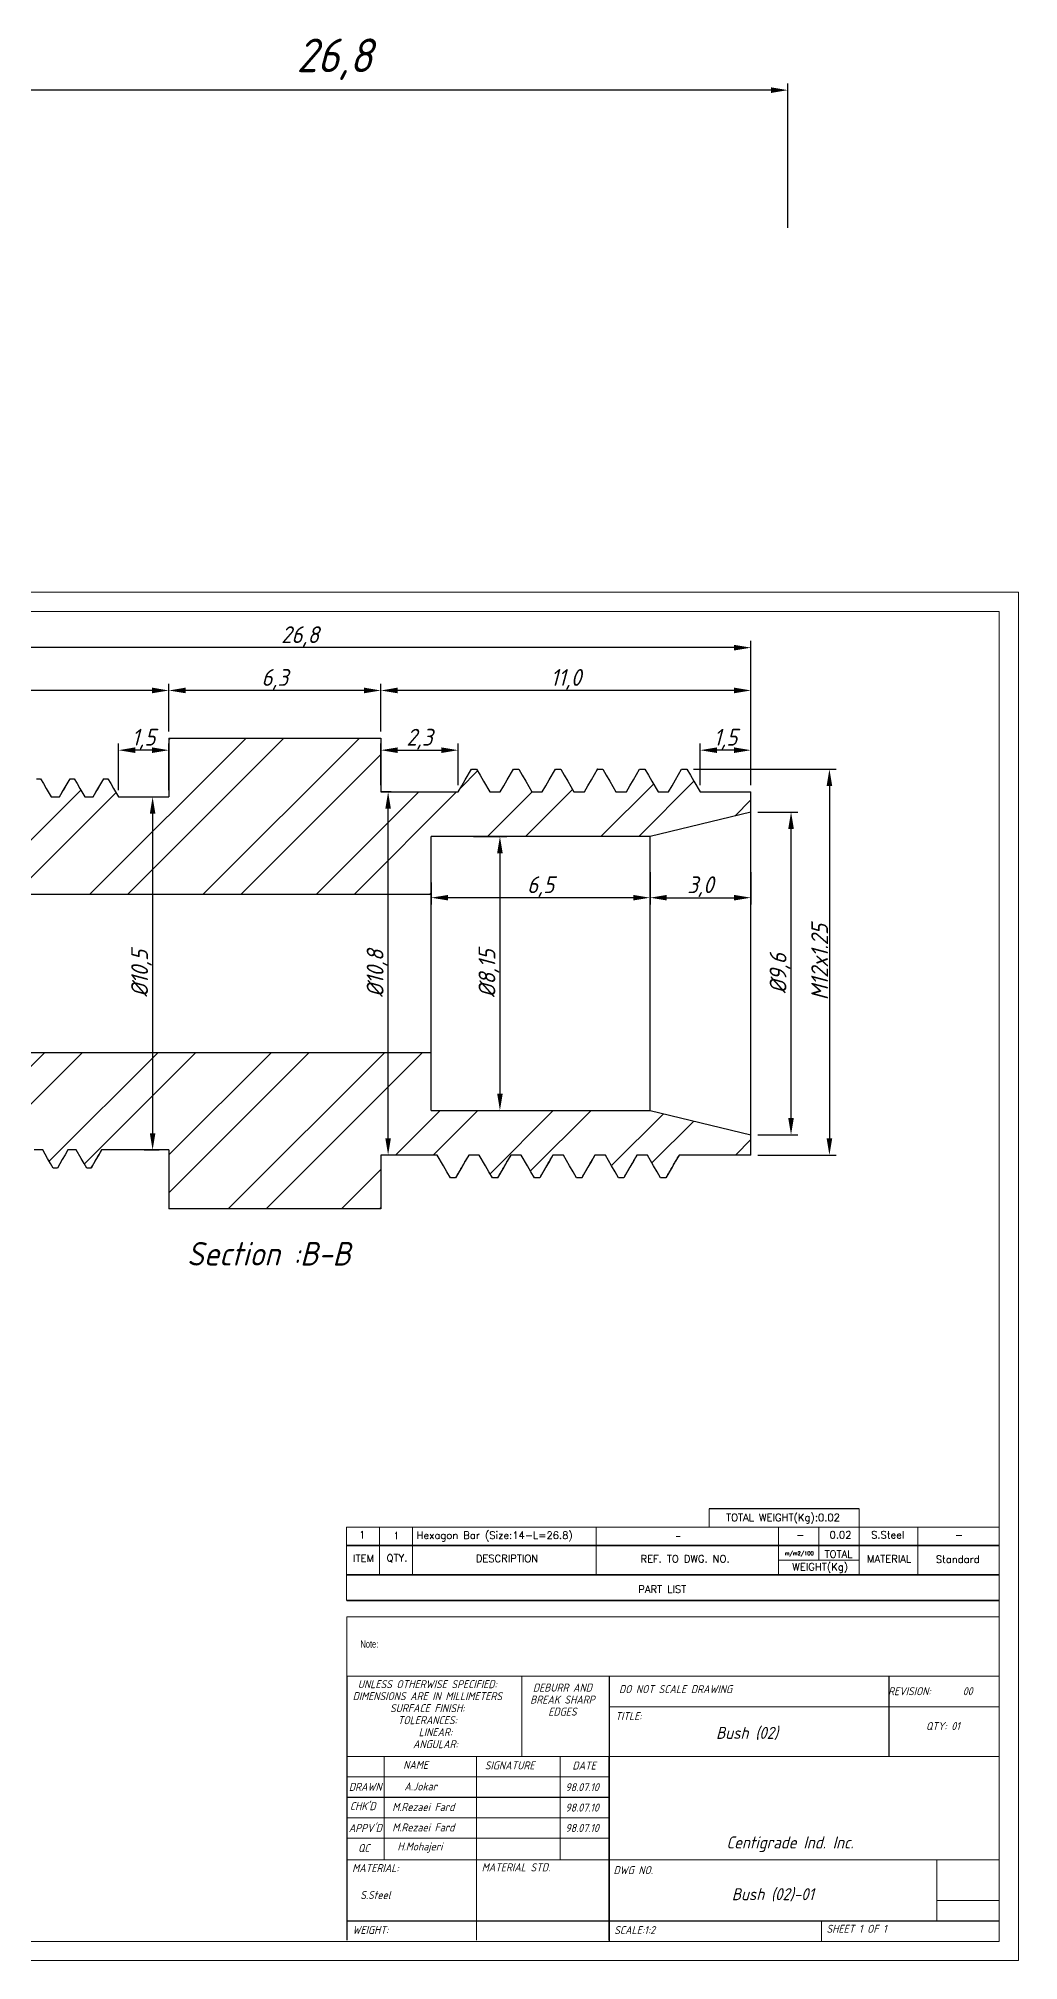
# Model space of a CAD drawing. Header units: millimetres. Extents: x 1419 to 2871, y 617 to 1285.
# Drawn here: x 1448.5 to 1477.7, y 627.8 to 684.9 of the extents above; entities that cross this region are included whole.
import ezdxf
from ezdxf.enums import TextEntityAlignment as Align

# ---------------------------------------------------------------- set-up
doc = ezdxf.new("R2010")
doc.units = ezdxf.units.MM
doc.linetypes.add('SLD-Solid', pattern=[0])
doc.layers.add('title', color=7, linetype='Continuous', lineweight=15)
doc.styles.add('GENISO', font='geniso.shx', dxfattribs={"oblique": 15})
doc.styles.add('SLDTEXTSTYLE0', font='TXT', dxfattribs={"width": 0.75})
doc.styles.add('TITLE', font='romans.shx', dxfattribs={"height": 2.5})
doc.dimstyles.new('Scale', dxfattribs={"dimscale": 0.2, "dimtxt": 2.5, "dimasz": 2.5, "dimexe": 1, "dimexo": 1, "dimgap": 0.2, "dimtad": 1, "dimdec": 1, "dimzin": 0, "dimtxsty": 'GENISO', "dimcen": 2.5, "dimclrd": 1, "dimclre": 1, "dimclrt": 7, "dimadec": 0, "dimazin": 0, "dimtfac": 1, "dimtdec": 1, "dimtmove": 0, "dimatfit": 3, "dimfxl": 1, "dimtzin": 0, "dimlwd": -1, "dimlwe": -1, "dimarcsym": 0})
pattern_1 = [(45, (1417.4117, 596.5226), (-1.6838, 1.6838), []), (45, (1418.5343, 596.5226), (-1.6838, 1.6838), [])]

# ---------------------------------------------------------------- blocks, each defined once
blk = doc.blocks.new('*D58')
at = {"color": 1, "transparency": 16777216}
for p, q in [((1442.912, 662.577), (1442.912, 667.018)), ((1469.212, 666.818), (1443.412, 666.818)), ((1469.712, 662.727), (1469.712, 667.018))]:
    blk.add_line(p, q, dxfattribs=at)
for points in [[(1443.412, 666.901), (1443.412, 666.735), (1442.912, 666.818)], [(1469.212, 666.901), (1469.212, 666.735), (1469.712, 666.818)]]:
    blk.add_solid(points, dxfattribs=at)
at = {"layer": 'Defpoints', "color": 0, "transparency": 16777216}
for p in [(1442.912, 666.818), (1442.912, 662.377), (1469.712, 662.527)]:
    blk.add_point(p, dxfattribs=at)
at = {"color": 7, "transparency": 16777216, "insert": (1456.312, 667.146), "char_height": 0.5, "attachment_point": 5, "style": 'GENISO'}
blk.add_mtext('26,8', dxfattribs=at)
blk = doc.blocks.new('*D59')
at = {"color": 1, "transparency": 16777216}
for p, q in [((1458.712, 664.327), (1458.712, 665.745)), ((1469.212, 665.545), (1459.212, 665.545)), ((1469.712, 662.727), (1469.712, 665.745))]:
    blk.add_line(p, q, dxfattribs=at)
for points in [[(1459.212, 665.629), (1459.212, 665.462), (1458.712, 665.545)], [(1469.212, 665.629), (1469.212, 665.462), (1469.712, 665.545)]]:
    blk.add_solid(points, dxfattribs=at)
at = {"layer": 'Defpoints', "color": 0, "transparency": 16777216}
for p in [(1458.712, 665.545), (1458.712, 664.127), (1469.712, 662.527)]:
    blk.add_point(p, dxfattribs=at)
at = {"color": 7, "transparency": 16777216, "insert": (1464.212, 665.873), "char_height": 0.5, "attachment_point": 5, "style": 'GENISO'}
blk.add_mtext('11,0', dxfattribs=at)
blk = doc.blocks.new('*D60')
at = {"color": 1, "transparency": 16777216}
for p, q in [((1452.412, 664.327), (1452.412, 665.745)), ((1458.212, 665.545), (1452.912, 665.545)), ((1458.712, 664.327), (1458.712, 665.745))]:
    blk.add_line(p, q, dxfattribs=at)
for points in [[(1452.912, 665.629), (1452.912, 665.462), (1452.412, 665.545)], [(1458.212, 665.629), (1458.212, 665.462), (1458.712, 665.545)]]:
    blk.add_solid(points, dxfattribs=at)
at = {"layer": 'Defpoints', "color": 0, "transparency": 16777216}
for p in [(1452.412, 665.545), (1452.412, 664.127), (1458.712, 664.127)]:
    blk.add_point(p, dxfattribs=at)
at = {"color": 7, "transparency": 16777216, "insert": (1455.562, 665.873), "char_height": 0.5, "attachment_point": 5, "style": 'GENISO'}
blk.add_mtext('6,3', dxfattribs=at)
blk = doc.blocks.new('*D61')
at = {"color": 1, "transparency": 16777216}
for p, q in [((1442.912, 662.577), (1442.912, 665.745)), ((1451.912, 665.545), (1443.412, 665.545)), ((1452.412, 664.327), (1452.412, 665.745))]:
    blk.add_line(p, q, dxfattribs=at)
for points in [[(1443.412, 665.629), (1443.412, 665.462), (1442.912, 665.545)], [(1451.912, 665.629), (1451.912, 665.462), (1452.412, 665.545)]]:
    blk.add_solid(points, dxfattribs=at)
at = {"layer": 'Defpoints', "color": 0, "transparency": 16777216}
for p in [(1442.912, 665.545), (1452.412, 664.127), (1442.912, 662.377)]:
    blk.add_point(p, dxfattribs=at)
at = {"color": 7, "transparency": 16777216, "insert": (1447.662, 665.873), "char_height": 0.5, "attachment_point": 5, "style": 'GENISO'}
blk.add_mtext('9,5', dxfattribs=at)
blk = doc.blocks.new('*D62')
at = {"color": 1, "transparency": 16777216}
for p, q in [((1450.912, 662.577), (1450.912, 663.968)), ((1451.912, 663.768), (1451.412, 663.768)), ((1452.412, 662.577), (1452.412, 663.968))]:
    blk.add_line(p, q, dxfattribs=at)
for points in [[(1451.412, 663.852), (1451.412, 663.685), (1450.912, 663.768)], [(1451.912, 663.852), (1451.912, 663.685), (1452.412, 663.768)]]:
    blk.add_solid(points, dxfattribs=at)
at = {"layer": 'Defpoints', "color": 0, "transparency": 16777216}
for p in [(1450.912, 663.768), (1450.912, 662.377), (1452.412, 662.377)]:
    blk.add_point(p, dxfattribs=at)
at = {"color": 7, "transparency": 16777216, "insert": (1451.662, 664.096), "char_height": 0.5, "attachment_point": 5, "style": 'GENISO'}
blk.add_mtext('1,5', dxfattribs=at)
blk = doc.blocks.new('*D63')
at = {"color": 1, "transparency": 16777216}
for p, q in [((1458.712, 662.727), (1458.712, 663.968)), ((1459.212, 663.768), (1460.512, 663.768)), ((1461.012, 662.727), (1461.012, 663.968))]:
    blk.add_line(p, q, dxfattribs=at)
for points in [[(1459.212, 663.852), (1459.212, 663.685), (1458.712, 663.768)], [(1460.512, 663.852), (1460.512, 663.685), (1461.012, 663.768)]]:
    blk.add_solid(points, dxfattribs=at)
at = {"layer": 'Defpoints', "color": 0, "transparency": 16777216}
for p in [(1461.012, 663.768), (1458.712, 662.527), (1461.012, 662.527)]:
    blk.add_point(p, dxfattribs=at)
at = {"color": 7, "transparency": 16777216, "insert": (1459.862, 664.096), "char_height": 0.5, "attachment_point": 5, "style": 'GENISO'}
blk.add_mtext('2,3', dxfattribs=at)
blk = doc.blocks.new('*D65')
at = {"color": 1, "transparency": 16777216}
for p, q in [((1461.465, 661.202), (1462.452, 661.202)), ((1462.252, 660.702), (1462.252, 653.552)), ((1461.465, 653.052), (1462.452, 653.052))]:
    blk.add_line(p, q, dxfattribs=at)
for points in [[(1462.169, 660.702), (1462.335, 660.702), (1462.252, 661.202)], [(1462.169, 653.552), (1462.335, 653.552), (1462.252, 653.052)]]:
    blk.add_solid(points, dxfattribs=at)
at = {"layer": 'Defpoints', "color": 0, "transparency": 16777216}
for p in [(1461.265, 661.202), (1461.265, 653.052), (1462.252, 653.052)]:
    blk.add_point(p, dxfattribs=at)
at = {"color": 7, "transparency": 16777216, "insert": (1461.925, 657.127), "char_height": 0.5, "attachment_point": 5, "rotation": 90, "style": 'GENISO'}
blk.add_mtext('%%C8,15', dxfattribs=at)
blk = doc.blocks.new('*D66')
at = {"color": 1, "transparency": 16777216}
for p, q in [((1469.912, 661.927), (1471.104, 661.927)), ((1470.904, 652.827), (1470.904, 661.427)), ((1469.912, 652.327), (1471.104, 652.327))]:
    blk.add_line(p, q, dxfattribs=at)
for points in [[(1470.82, 661.427), (1470.987, 661.427), (1470.904, 661.927)], [(1470.82, 652.827), (1470.987, 652.827), (1470.904, 652.327)]]:
    blk.add_solid(points, dxfattribs=at)
at = {"layer": 'Defpoints', "color": 0, "transparency": 16777216}
for p in [(1469.712, 661.927), (1470.904, 661.927), (1469.712, 652.327)]:
    blk.add_point(p, dxfattribs=at)
at = {"color": 7, "transparency": 16777216, "insert": (1470.576, 657.127), "char_height": 0.5, "attachment_point": 5, "rotation": 90, "style": 'GENISO'}
blk.add_mtext('%%C9,6', dxfattribs=at)
blk = doc.blocks.new('*D67')
at = {"color": 1, "transparency": 16777216}
for p, q in [((1468.009, 663.203), (1472.244, 663.203)), ((1472.044, 662.703), (1472.044, 652.227)), ((1469.912, 651.727), (1472.244, 651.727))]:
    blk.add_line(p, q, dxfattribs=at)
for points in [[(1471.961, 662.703), (1472.128, 662.703), (1472.044, 663.203)], [(1471.961, 652.227), (1472.128, 652.227), (1472.044, 651.727)]]:
    blk.add_solid(points, dxfattribs=at)
at = {"layer": 'Defpoints', "color": 0, "transparency": 16777216}
for p in [(1467.809, 663.203), (1469.712, 651.727), (1472.044, 651.727)]:
    blk.add_point(p, dxfattribs=at)
at = {"color": 7, "transparency": 16777216, "insert": (1471.754, 657.465), "char_height": 0.5, "attachment_point": 5, "rotation": 90, "style": 'GENISO'}
blk.add_mtext('M12x1.25', dxfattribs=at)
blk = doc.blocks.new('*D68')
at = {"color": 1, "transparency": 16777216}
for p, q in [((1451.679, 662.377), (1452.129, 662.377)), ((1451.929, 661.877), (1451.929, 652.377)), ((1451.679, 651.877), (1452.129, 651.877))]:
    blk.add_line(p, q, dxfattribs=at)
for points in [[(1451.846, 661.877), (1452.012, 661.877), (1451.929, 662.377)], [(1451.846, 652.377), (1452.012, 652.377), (1451.929, 651.877)]]:
    blk.add_solid(points, dxfattribs=at)
at = {"layer": 'Defpoints', "color": 0, "transparency": 16777216}
for p in [(1451.479, 662.377), (1451.479, 651.877), (1451.929, 651.877)]:
    blk.add_point(p, dxfattribs=at)
at = {"color": 7, "transparency": 16777216, "insert": (1451.601, 657.127), "char_height": 0.5, "attachment_point": 5, "rotation": 90, "style": 'GENISO'}
blk.add_mtext('%%C10,5', dxfattribs=at)
blk = doc.blocks.new('*D69')
at = {"color": 1, "transparency": 16777216}
for p, q in [((1459.022, 662.527), (1458.729, 662.527)), ((1458.929, 652.227), (1458.929, 662.027)), ((1459.35, 651.727), (1458.729, 651.727))]:
    blk.add_line(p, q, dxfattribs=at)
for points in [[(1458.845, 662.027), (1459.012, 662.027), (1458.929, 662.527)], [(1458.845, 652.227), (1459.012, 652.227), (1458.929, 651.727)]]:
    blk.add_solid(points, dxfattribs=at)
at = {"layer": 'Defpoints', "color": 0, "transparency": 16777216}
for p in [(1458.929, 662.527), (1459.222, 662.527), (1459.55, 651.727)]:
    blk.add_point(p, dxfattribs=at)
at = {"color": 7, "transparency": 16777216, "insert": (1458.601, 657.127), "char_height": 0.5, "attachment_point": 5, "rotation": 90, "style": 'GENISO'}
blk.add_mtext('%%C10,8', dxfattribs=at)
blk = doc.blocks.new('*D71')
at = {"color": 1, "transparency": 16777216}
for p, q in [((1468.2, 662.727), (1468.2, 663.968)), ((1469.212, 663.768), (1468.7, 663.768)), ((1469.712, 662.727), (1469.712, 663.968))]:
    blk.add_line(p, q, dxfattribs=at)
for points in [[(1468.7, 663.852), (1468.7, 663.685), (1468.2, 663.768)], [(1469.212, 663.852), (1469.212, 663.685), (1469.712, 663.768)]]:
    blk.add_solid(points, dxfattribs=at)
at = {"layer": 'Defpoints', "color": 0, "transparency": 16777216}
for p in [(1468.2, 663.768), (1468.2, 662.527), (1469.712, 662.527)]:
    blk.add_point(p, dxfattribs=at)
at = {"color": 7, "transparency": 16777216, "insert": (1468.956, 664.096), "char_height": 0.5, "attachment_point": 5, "style": 'GENISO'}
blk.add_mtext('1,5', dxfattribs=at)
blk = doc.blocks.new('*D73')
at = {"color": 1, "transparency": 16777216}
for p, q in [((1460.212, 659.836), (1460.212, 659.181)), ((1466.712, 659.836), (1466.712, 659.181)), ((1466.212, 659.381), (1460.712, 659.381))]:
    blk.add_line(p, q, dxfattribs=at)
for points in [[(1460.712, 659.464), (1460.712, 659.298), (1460.212, 659.381)], [(1466.212, 659.464), (1466.212, 659.298), (1466.712, 659.381)]]:
    blk.add_solid(points, dxfattribs=at)
at = {"layer": 'Defpoints', "color": 0, "transparency": 16777216}
for p in [(1460.212, 660.036), (1466.712, 660.036), (1460.212, 659.381)]:
    blk.add_point(p, dxfattribs=at)
at = {"color": 7, "transparency": 16777216, "insert": (1463.462, 659.708), "char_height": 0.5, "attachment_point": 5, "style": 'GENISO'}
blk.add_mtext('6,5', dxfattribs=at)
blk = doc.blocks.new('*D74')
at = {"color": 1, "transparency": 16777216}
for p, q in [((1466.712, 660.139), (1466.712, 659.181)), ((1469.712, 660.139), (1469.712, 659.181)), ((1467.212, 659.381), (1469.212, 659.381))]:
    blk.add_line(p, q, dxfattribs=at)
for points in [[(1467.212, 659.464), (1467.212, 659.298), (1466.712, 659.381)], [(1469.212, 659.464), (1469.212, 659.298), (1469.712, 659.381)]]:
    blk.add_solid(points, dxfattribs=at)
at = {"layer": 'Defpoints', "color": 0, "transparency": 16777216}
for p in [(1466.712, 660.339), (1469.712, 660.339), (1469.712, 659.381)]:
    blk.add_point(p, dxfattribs=at)
at = {"color": 7, "transparency": 16777216, "insert": (1468.212, 659.708), "char_height": 0.5, "attachment_point": 5, "style": 'GENISO'}
blk.add_mtext('3,0', dxfattribs=at)

msp = doc.modelspace()

# ---------------------------------------------------------------- hatches: boundary and pattern name
at = {"linetype": 'Continuous', "lineweight": 18, "true_color": 0xf26722}
h = msp.add_hatch(dxfattribs=at)
h.set_pattern_fill('ANSI32', color=30, scale=0.25, style=0)
h.set_pattern_definition(pattern_1)
h.paths.add_polyline_path([(1452.412, 662.377), (1450.912, 662.377), (1450.6, 662.918), (1450.475, 662.918), (1450.162, 662.377), (1449.912, 662.377), (1449.6, 662.918), (1449.475, 662.918), (1449.162, 662.377), (1448.912, 662.377), (1448.6, 662.918), (1448.475, 662.918), (1448.162, 662.377), (1447.912, 662.377), (1447.6, 662.918), (1447.475, 662.918), (1447.162, 662.377), (1446.912, 662.377), (1446.6, 662.918), (1446.475, 662.918), (1446.162, 662.377), (1445.912, 662.377), (1445.6, 662.918), (1445.475, 662.918), (1445.162, 662.377), (1444.912, 662.377), (1444.6, 662.918), (1444.475, 662.918), (1444.162, 662.377), (1443.912, 662.377), (1443.6, 662.918), (1443.475, 662.918), (1443.162, 662.377), (1442.912, 662.377), (1442.912, 659.727), (1443.162, 659.477), (1460.212, 659.477), (1460.212, 661.202), (1466.712, 661.202), (1469.712, 661.927), (1469.712, 662.527), (1468.2, 662.527), (1467.809, 663.203), (1467.653, 663.203), (1467.262, 662.527), (1466.95, 662.527), (1466.559, 663.203), (1466.403, 663.203), (1466.012, 662.527), (1465.7, 662.527), (1465.309, 663.203), (1465.153, 663.203), (1464.762, 662.527), (1464.45, 662.527), (1464.059, 663.203), (1463.903, 663.203), (1463.512, 662.527), (1463.2, 662.527), (1462.809, 663.203), (1462.653, 663.203), (1462.262, 662.527), (1461.95, 662.527), (1461.559, 663.203), (1461.403, 663.203), (1461.012, 662.527), (1458.712, 662.527), (1458.712, 664.127), (1452.412, 664.127)], flags=0)
h = msp.add_hatch(dxfattribs=at)
h.set_pattern_fill('ANSI32', color=30, scale=0.25, style=0)
h.set_pattern_definition(pattern_1)
h.paths.add_polyline_path([(1452.412, 650.127), (1458.712, 650.127), (1458.712, 651.727), (1460.387, 651.727), (1460.778, 651.05), (1460.934, 651.05), (1461.325, 651.727), (1461.637, 651.727), (1462.028, 651.05), (1462.184, 651.05), (1462.575, 651.727), (1462.887, 651.727), (1463.278, 651.05), (1463.434, 651.05), (1463.825, 651.727), (1464.137, 651.727), (1464.528, 651.05), (1464.684, 651.05), (1465.075, 651.727), (1465.387, 651.727), (1465.778, 651.05), (1465.934, 651.05), (1466.325, 651.727), (1466.637, 651.727), (1467.028, 651.05), (1467.184, 651.05), (1467.575, 651.727), (1469.712, 651.727), (1469.712, 652.327), (1466.712, 653.052), (1460.212, 653.052), (1460.212, 654.777), (1443.162, 654.777), (1442.912, 654.527), (1442.912, 651.877), (1443.662, 651.877), (1443.975, 651.336), (1444.1, 651.336), (1444.412, 651.877), (1444.662, 651.877), (1444.975, 651.336), (1445.1, 651.336), (1445.412, 651.877), (1445.662, 651.877), (1445.975, 651.336), (1446.1, 651.336), (1446.412, 651.877), (1446.662, 651.877), (1446.975, 651.336), (1447.1, 651.336), (1447.412, 651.877), (1447.662, 651.877), (1447.975, 651.336), (1448.1, 651.336), (1448.412, 651.877), (1448.662, 651.877), (1448.975, 651.336), (1449.1, 651.336), (1449.412, 651.877), (1449.662, 651.877), (1449.975, 651.336), (1450.1, 651.336), (1450.412, 651.877), (1452.412, 651.877)], flags=0)

# ---------------------------------------------------------------- linework, layer by layer
at = {"color": 1}
for p, q in [((1470.31, 683.401), (1444.51, 683.401)), ((1470.81, 679.31), (1470.81, 683.601))]:
    msp.add_line(p, q, dxfattribs=at)
at = {"color": 5, "linetype": 'Continuous', "lineweight": 25}
for p, q in [((1452.412, 664.127), (1452.412, 662.377)), ((1452.412, 664.127), (1458.712, 664.127)), ((1458.712, 664.127), (1458.712, 662.527)), ((1461.403, 663.203), (1461.559, 663.203)), ((1462.653, 663.203), (1462.809, 663.203)), ((1463.903, 663.203), (1464.059, 663.203)), ((1465.153, 663.203), (1465.309, 663.203)), ((1466.403, 663.203), (1466.559, 663.203)), ((1467.653, 663.203), (1467.809, 663.203)), ((1448.475, 662.918), (1448.6, 662.918)), ((1449.475, 662.918), (1449.6, 662.918)), ((1450.475, 662.918), (1450.6, 662.918)), ((1448.912, 662.377), (1449.162, 662.377)), ((1449.912, 662.377), (1450.162, 662.377)), ((1450.912, 662.377), (1452.412, 662.377)), ((1458.712, 662.527), (1461.012, 662.527)), ((1461.95, 662.527), (1462.262, 662.527)), ((1463.2, 662.527), (1463.512, 662.527)), ((1464.45, 662.527), (1464.762, 662.527)), ((1465.7, 662.527), (1466.012, 662.527)), ((1466.95, 662.527), (1467.262, 662.527)), ((1468.2, 662.527), (1469.712, 662.527)), ((1469.712, 661.927), (1469.712, 662.527)), ((1469.712, 661.927), (1466.712, 661.202)), ((1469.712, 652.327), (1469.712, 661.927)), ((1466.712, 661.202), (1460.212, 661.202)), ((1460.212, 659.477), (1460.212, 661.202)), ((1466.712, 653.052), (1466.712, 661.202)), ((1460.212, 659.477), (1443.162, 659.477)), ((1460.212, 654.777), (1460.212, 659.477)), ((1443.162, 654.777), (1460.212, 654.777)), ((1460.212, 653.052), (1460.212, 654.777)), ((1460.212, 653.052), (1466.712, 653.052)), ((1466.712, 653.052), (1469.712, 652.327)), ((1448.662, 651.877), (1448.412, 651.877)), ((1449.662, 651.877), (1449.412, 651.877)), ((1452.412, 651.877), (1450.412, 651.877)), ((1452.412, 651.877), (1452.412, 650.127)), ((1469.712, 651.727), (1469.712, 652.327)), ((1449.1, 651.336), (1448.975, 651.336)), ((1450.1, 651.336), (1449.975, 651.336)), ((1450.1, 651.336), (1450.107, 651.351)), ((1460.387, 651.727), (1458.712, 651.727)), ((1458.712, 651.727), (1458.712, 650.127)), ((1461.637, 651.727), (1461.325, 651.727)), ((1462.887, 651.727), (1462.575, 651.727)), ((1464.137, 651.727), (1463.825, 651.727)), ((1465.387, 651.727), (1465.075, 651.727)), ((1466.637, 651.727), (1466.325, 651.727)), ((1469.712, 651.727), (1467.575, 651.727)), ((1460.934, 651.05), (1460.778, 651.05)), ((1460.945, 651.068), (1460.934, 651.05)), ((1462.184, 651.05), (1462.028, 651.05)), ((1462.194, 651.063), (1462.184, 651.05)), ((1463.434, 651.05), (1463.278, 651.05)), ((1463.444, 651.065), (1463.434, 651.05)), ((1464.684, 651.05), (1464.528, 651.05)), ((1465.934, 651.05), (1465.778, 651.05)), ((1465.944, 651.064), (1465.934, 651.05)), ((1467.184, 651.05), (1467.028, 651.05)), ((1467.194, 651.066), (1467.184, 651.05)), ((1458.712, 650.127), (1452.412, 650.127))]:
    msp.add_line(p, q, dxfattribs=at)
msp.add_line((1472.927, 641.199), (1468.468, 641.199))
at = {"color": 7, "linetype": 'SLD-Solid', "lineweight": 15}
for p, q in [((1457.701, 637.991), (1477.093, 637.991)), ((1457.701, 637.991), (1457.701, 636.228)), ((1457.701, 636.228), (1477.093, 636.228)), ((1462.899, 636.228), (1462.899, 633.836)), ((1477.093, 635.318), (1465.498, 635.318)), ((1477.093, 633.836), (1457.701, 633.836)), ((1458.815, 633.836), (1458.815, 630.766)), ((1461.555, 633.836), (1461.555, 628.374)), ((1464.041, 633.836), (1464.041, 630.766)), ((1465.498, 633.229), (1457.701, 633.229)), ((1465.498, 632.015), (1457.701, 632.015)), ((1465.498, 631.409), (1457.701, 631.409)), ((1459.186, 630.766), (1457.701, 630.766)), ((1459.186, 630.766), (1477.093, 630.766)), ((1475.237, 628.945), (1475.237, 630.766)), ((1477.093, 629.552), (1475.237, 629.552)), ((1471.81, 628.338), (1471.81, 628.945))]:
    msp.add_line(p, q, dxfattribs=at)
at = {"color": 7}
for p, q in [((1457.701, 636.228), (1457.701, 628.374)), ((1465.498, 636.228), (1465.498, 628.338)), ((1473.822, 633.836), (1473.822, 636.228)), ((1465.498, 628.374), (1465.498, 633.836)), ((1465.498, 632.622), (1457.701, 632.622)), ((1457.701, 628.945), (1477.093, 628.945))]:
    msp.add_line(p, q, dxfattribs=at)
at = {"color": 7, "linetype": 'SLD-Solid', "lineweight": 15}
for points in [[(1419.401, 668.466), (1477.665, 668.466), (1477.665, 627.767), (1419.401, 627.767)], [(1419.972, 667.895), (1477.093, 667.895), (1477.093, 628.338), (1419.972, 628.338)]]:
    msp.add_lwpolyline(points, close=True, dxfattribs=at)
at = {"color": 5, "linetype": 'Continuous', "lineweight": 25, "flags": 128}
for points in [[(1461.012, 662.527), (1461.116, 662.707), (1461.22, 662.886), (1461.403, 663.203)], [(1461.559, 663.203), (1461.663, 663.024), (1461.767, 662.844), (1461.95, 662.527)], [(1462.262, 662.527), (1462.366, 662.707), (1462.47, 662.886), (1462.653, 663.203)], [(1462.809, 663.203), (1462.913, 663.024), (1463.017, 662.844), (1463.2, 662.527)], [(1463.512, 662.527), (1463.616, 662.707), (1463.72, 662.886), (1463.903, 663.203)], [(1464.059, 663.203), (1464.163, 663.024), (1464.267, 662.844), (1464.45, 662.527)], [(1464.762, 662.527), (1464.866, 662.707), (1464.97, 662.886), (1465.153, 663.203)], [(1465.309, 663.203), (1465.413, 663.024), (1465.517, 662.844), (1465.7, 662.527)], [(1466.012, 662.527), (1466.116, 662.707), (1466.22, 662.886), (1466.403, 663.203)], [(1466.559, 663.203), (1466.663, 663.024), (1466.767, 662.844), (1466.95, 662.527)], [(1467.262, 662.527), (1467.366, 662.707), (1467.47, 662.886), (1467.653, 663.203)], [(1467.809, 663.203), (1467.913, 663.024), (1468.017, 662.844), (1468.2, 662.527)], [(1448.6, 662.918), (1448.683, 662.774), (1448.766, 662.631), (1448.912, 662.377)], [(1449.162, 662.377), (1449.245, 662.521), (1449.328, 662.664), (1449.475, 662.918)], [(1449.6, 662.918), (1449.683, 662.774), (1449.766, 662.631), (1449.912, 662.377)], [(1450.162, 662.377), (1450.245, 662.521), (1450.328, 662.664), (1450.475, 662.918)], [(1450.6, 662.918), (1450.683, 662.774), (1450.766, 662.631), (1450.912, 662.377)], [(1448.975, 651.336), (1448.892, 651.479), (1448.809, 651.623), (1448.662, 651.877)], [(1449.412, 651.877), (1449.329, 651.733), (1449.246, 651.589), (1449.1, 651.336)], [(1449.975, 651.336), (1449.892, 651.479), (1449.809, 651.623), (1449.662, 651.877)], [(1450.412, 651.877), (1450.329, 651.733), (1450.246, 651.589), (1450.1, 651.336)], [(1460.778, 651.05), (1460.674, 651.23), (1460.57, 651.41), (1460.387, 651.727)], [(1461.325, 651.727), (1461.221, 651.547), (1461.117, 651.368), (1460.934, 651.05)], [(1462.028, 651.05), (1461.924, 651.23), (1461.82, 651.41), (1461.637, 651.727)], [(1462.575, 651.727), (1462.471, 651.547), (1462.367, 651.368), (1462.184, 651.05)], [(1463.278, 651.05), (1463.174, 651.23), (1463.07, 651.41), (1462.887, 651.727)], [(1463.825, 651.727), (1463.721, 651.547), (1463.617, 651.368), (1463.434, 651.05)], [(1464.528, 651.05), (1464.424, 651.23), (1464.32, 651.41), (1464.137, 651.727)], [(1465.075, 651.727), (1464.971, 651.547), (1464.867, 651.368), (1464.684, 651.05)], [(1465.778, 651.05), (1465.674, 651.23), (1465.57, 651.41), (1465.387, 651.727)], [(1466.325, 651.727), (1466.221, 651.547), (1466.117, 651.368), (1465.934, 651.05)], [(1467.028, 651.05), (1466.924, 651.23), (1466.82, 651.41), (1466.637, 651.727)], [(1467.575, 651.727), (1467.471, 651.547), (1467.367, 651.368), (1467.184, 651.05)]]:
    msp.add_lwpolyline(points, dxfattribs=at)
at = {"color": 5, "linetype": 'Continuous', "lineweight": 25}
for points, knots in [([(1465.153, 663.203), (1465.153, 663.203), (1465.147, 663.203), (1465.14, 663.202), (1465.134, 663.172), (1465.133, 663.169)], [0, 0, 0, 0, 0.00471, 0.910397, 1, 1, 1, 1]), ([(1449.468, 662.912), (1449.416, 662.822), (1449.312, 662.643), (1449.209, 662.465), (1449.158, 662.377)], [0, 0, 0, 0, 0.506145, 1, 1, 1, 1]), ([(1450.468, 662.912), (1450.416, 662.822), (1450.312, 662.643), (1450.209, 662.465), (1450.158, 662.377)], [0, 0, 0, 0, 0.506178, 1, 1, 1, 1]), ([(1450.468, 662.911), (1450.468, 662.912), (1450.47, 662.92), (1450.473, 662.919), (1450.475, 662.918)], [0, 0, 0, 0, 0.079085, 1, 1, 1, 1]), ([(1450.107, 651.342), (1450.159, 651.432), (1450.262, 651.61), (1450.365, 651.789), (1450.416, 651.877)], [0, 0, 0, 0, 0.505875, 1, 1, 1, 1]), ([(1460.945, 651.059), (1461.01, 651.172), (1461.139, 651.395), (1461.267, 651.617), (1461.331, 651.727)], [0, 0, 0, 0, 0.507873, 1, 1, 1, 1]), ([(1462.194, 651.059), (1462.26, 651.172), (1462.388, 651.395), (1462.517, 651.617), (1462.581, 651.727)], [0, 0, 0, 0, 0.507546, 1, 1, 1, 1]), ([(1463.444, 651.059), (1463.51, 651.172), (1463.638, 651.395), (1463.767, 651.617), (1463.831, 651.727)], [0, 0, 0, 0, 0.507546, 1, 1, 1, 1]), ([(1464.694, 651.059), (1464.76, 651.172), (1464.888, 651.395), (1465.017, 651.617), (1465.081, 651.727)], [0, 0, 0, 0, 0.507546, 1, 1, 1, 1]), ([(1465.944, 651.059), (1466.01, 651.172), (1466.138, 651.395), (1466.267, 651.617), (1466.331, 651.727)], [0, 0, 0, 0, 0.507546, 1, 1, 1, 1]), ([(1467.194, 651.059), (1467.26, 651.172), (1467.388, 651.395), (1467.517, 651.617), (1467.581, 651.727)], [0, 0, 0, 0, 0.507546, 1, 1, 1, 1]), ([(1464.694, 651.064), (1464.693, 651.06), (1464.689, 651.05), (1464.686, 651.05), (1464.684, 651.05)], [0, 0, 0, 0, 0.443338, 1, 1, 1, 1])]:
    msp.add_open_spline(points, degree=3, knots=knots, dxfattribs=at)
at = {"color": 1}
msp.add_solid([(1470.31, 683.484), (1470.31, 683.317), (1470.81, 683.401)], dxfattribs=at)
at = {"layer": 'title', "color": 7}
for p, q in [((1468.468, 640.655), (1468.468, 641.199)), ((1472.927, 641.199), (1472.927, 640.655)), ((1471.73, 640.655), (1471.73, 639.676)), ((1471.73, 640.111), (1471.73, 639.676)), ((1470.533, 639.676), (1472.927, 639.676))]:
    msp.add_line(p, q, dxfattribs=at)
at = {"layer": 'title', "color": 0}
for p, q in [((1477.093, 640.655), (1457.695, 640.655)), ((1457.695, 638.479), (1457.695, 640.655)), ((1458.674, 640.655), (1458.674, 639.241)), ((1459.653, 640.655), (1459.653, 639.241)), ((1465.113, 640.655), (1465.113, 639.241)), ((1470.533, 640.655), (1470.533, 639.241)), ((1472.927, 640.808), (1472.927, 640.655)), ((1472.927, 640.655), (1472.927, 639.241)), ((1474.668, 640.655), (1474.668, 639.241))]:
    msp.add_line(p, q, dxfattribs=at)
at = {"layer": 'title', "color": 0, "const_width": 0.0544}
for points in [[(1477.093, 640.111), (1457.695, 640.111)], [(1477.093, 639.241), (1457.695, 639.241)], [(1477.093, 638.479), (1457.695, 638.479)]]:
    msp.add_lwpolyline(points, dxfattribs=at)

# ---------------------------------------------------------------- texts
at = {"color": 7, "attachment_point": 5, "style": 'GENISO'}
for s, insert, char_height in [('26,8', (1457.333, 684.319), 1), ('Section :B-B', (1455.382, 648.79), 0.7), ('DIMENSIONS ARE IN MILLIMETERS', (1460.094, 635.631), 0.238), ('UNLESS OTHERWISE SPECIFIED:', (1460.094, 635.988), 0.238), ('DEBURR AND', (1464.109, 635.885), 0.238), ('DO NOT SCALE DRAWING', (1467.471, 635.84), 0.238), ('REVISION:       00', (1475.045, 635.779), 0.238), ('SURFACE FINISH:', (1460.094, 635.274), 0.238), ('BREAK SHARP', (1464.109, 635.528), 0.238), ('EDGES', (1464.109, 635.171), 0.238), ('TOLERANCES:', (1460.094, 634.917), 0.238), ('LINEAR:', (1460.335, 634.56), 0.238), ('TITLE:', (1466.073, 635.037), 0.238), ('Bush (02)', (1469.596, 634.522), 0.357), ('\\pxi-3,l4,t4;QTY:^I01', (1475.298, 634.741), 0.238), ('ANGULAR:', (1460.335, 634.203), 0.238), ('NAME', (1459.746, 633.587), 0.238), ('SIGNATURE', (1462.542, 633.572), 0.238), ('DATE', (1464.754, 633.566), 0.238), ('DRAWN', (1458.249, 632.934), 0.238), ('A.Jokar', (1459.897, 632.946), 0.238), ('98.07.10', (1464.695, 632.924), 0.238), ("CHK'D", (1458.175, 632.359), 0.238), ('M.Rezaei Fard', (1459.976, 632.335), 0.238), ('98.07.10', (1464.695, 632.317), 0.238), ("APPV'D", (1458.252, 631.71), 0.238), ('M.Rezaei Fard', (1459.976, 631.728), 0.238), ('98.07.10', (1464.695, 631.71), 0.238), ('QC', (1458.206, 631.113), 0.238), ('H.Mohajeri', (1459.875, 631.125), 0.238), ('Centigrade Ind. Inc.', (1470.872, 631.227), 0.35701), ('MATERIAL:', (1458.553, 630.518), 0.238), ('MATERIAL STD.', (1462.727, 630.539), 0.238), ('DWG NO.', (1466.212, 630.456), 0.238), ('S.Steel', (1458.553, 629.717), 0.238), ('Bush (02)-01', (1470.364, 629.724), 0.35701), ('WEIGHT:', (1458.402, 628.678), 0.238), ('SCALE:1:2', (1466.255, 628.673), 0.238), ('SHEET 1 OF 1', (1472.851, 628.712), 0.238)]:
    msp.add_mtext(s, dxfattribs=dict(at, insert=insert, char_height=char_height))
at = {"color": 7, "linetype": 'Continuous', "lineweight": 15, "insert": (1458.105, 637.287), "char_height": 0.2142, "attachment_point": 1, "style": 'SLDTEXTSTYLE0'}
msp.add_mtext('Note:', dxfattribs=at)
at = {"layer": 'title', "color": 7, "style": 'TITLE'}
for s, height, p in [('TOTAL WEIGHT(Kg):0.02', 0.2176, (1470.665, 640.931)), ('m/m2/100', 0.1088, (1471.146, 639.87)), ('TOTAL', 0.2176, (1472.317, 639.859))]:
    msp.add_text(s, height=height, dxfattribs=at).set_placement(p, align=Align.MIDDLE)
at = {"layer": 'title', "style": 'TITLE'}
msp.add_text('1', height=0.218, dxfattribs=at).set_placement((1458.067, 640.325))
msp.add_text('1', height=0.218, dxfattribs=at).set_placement((1459.173, 640.406), align=Align.MIDDLE)
at = {"layer": 'title', "color": 7, "style": 'TITLE'}
for s, height, p in [('Hexagon Bar (Size:14-L=26.8)', 0.2176, (1459.773, 640.307)), ('-', 0.157, (1467.46, 640.317))]:
    msp.add_text(s, height=height, dxfattribs=at).set_placement(p)
at = {"layer": 'title', "color": 0, "style": 'TITLE'}
for s, height, p in [('-', 0.218, (1471.182, 640.428)), ('0.02', 0.2176, (1472.375, 640.428)), ('S.Steel', 0.2176, (1473.778, 640.428)), ('-', 0.218, (1475.891, 640.428)), ('ITEM', 0.2176, (1458.198, 639.731)), ('QTY.', 0.2176, (1459.192, 639.731)), ('DESCRIPTION', 0.2176, (1462.461, 639.727)), ('REF. TO DWG. NO.', 0.2176, (1467.754, 639.714)), ('MATERIAL', 0.2176, (1473.82, 639.714)), ('Standard', 0.2176, (1475.858, 639.702)), ('WEIGHT(Kg)', 0.2176, (1471.771, 639.461)), ('PART LIST', 0.2176, (1467.077, 638.811))]:
    msp.add_text(s, height=height, dxfattribs=at).set_placement(p, align=Align.MIDDLE)

# ---------------------------------------------------------------- dimensions: what is measured, and where the dimension line sits
for base, p1, p2, picture, middle in [((1442.912, 666.818), (1469.712, 662.527), (1442.912, 662.377), '*D58', (1456.312, 667.146)), ((1442.912, 665.545), (1452.412, 664.127), (1442.912, 662.377), '*D61', (1447.662, 665.873)), ((1452.412, 665.545), (1458.712, 664.127), (1452.412, 664.127), '*D60', (1455.562, 665.873)), ((1458.712, 665.545), (1469.712, 662.527), (1458.712, 664.127), '*D59', (1464.212, 665.873)), ((1450.912, 663.768), (1452.412, 662.377), (1450.912, 662.377), '*D62', (1451.662, 664.096)), ((1461.012, 663.768), (1458.712, 662.527), (1461.012, 662.527), '*D63', (1459.862, 664.096)), ((1468.2, 663.768), (1469.712, 662.527), (1468.2, 662.527), '*D71', (1468.956, 664.096)), ((1469.712, 659.381), (1466.712, 660.339), (1469.712, 660.339), '*D74', (1468.212, 659.708)), ((1460.212, 659.381), (1466.712, 660.036), (1460.212, 660.036), '*D73', (1463.462, 659.708))]:
    dim = msp.add_linear_dim(base=base, p1=p1, p2=p2, dimstyle='Scale')
    dim.commit()
    dim.dimension.update_dxf_attribs({"geometry": picture, "text_midpoint": middle})
for base, p1, p2, text, picture, middle in [((1472.044, 651.727), (1467.809, 663.203), (1469.712, 651.727), 'M12x1.25', '*D67', (1471.754, 657.465)), ((1451.929, 651.877), (1451.479, 662.377), (1451.479, 651.877), '%%C<>', '*D68', (1451.601, 657.127)), ((1458.929, 662.527), (1459.55, 651.727), (1459.222, 662.527), '%%C<>', '*D69', (1458.601, 657.127)), ((1470.904, 661.927), (1469.712, 652.327), (1469.712, 661.927), '%%C<>', '*D66', (1470.576, 657.127)), ((1462.252, 653.052), (1461.265, 661.202), (1461.265, 653.052), '%%C8,15', '*D65', (1461.925, 657.127))]:
    dim = msp.add_linear_dim(base=base, p1=p1, p2=p2, angle=90, text=text, dimstyle='Scale')
    dim.commit()
    dim.dimension.update_dxf_attribs({"geometry": picture, "text_midpoint": middle})

doc.saveas('drawing.dxf')
